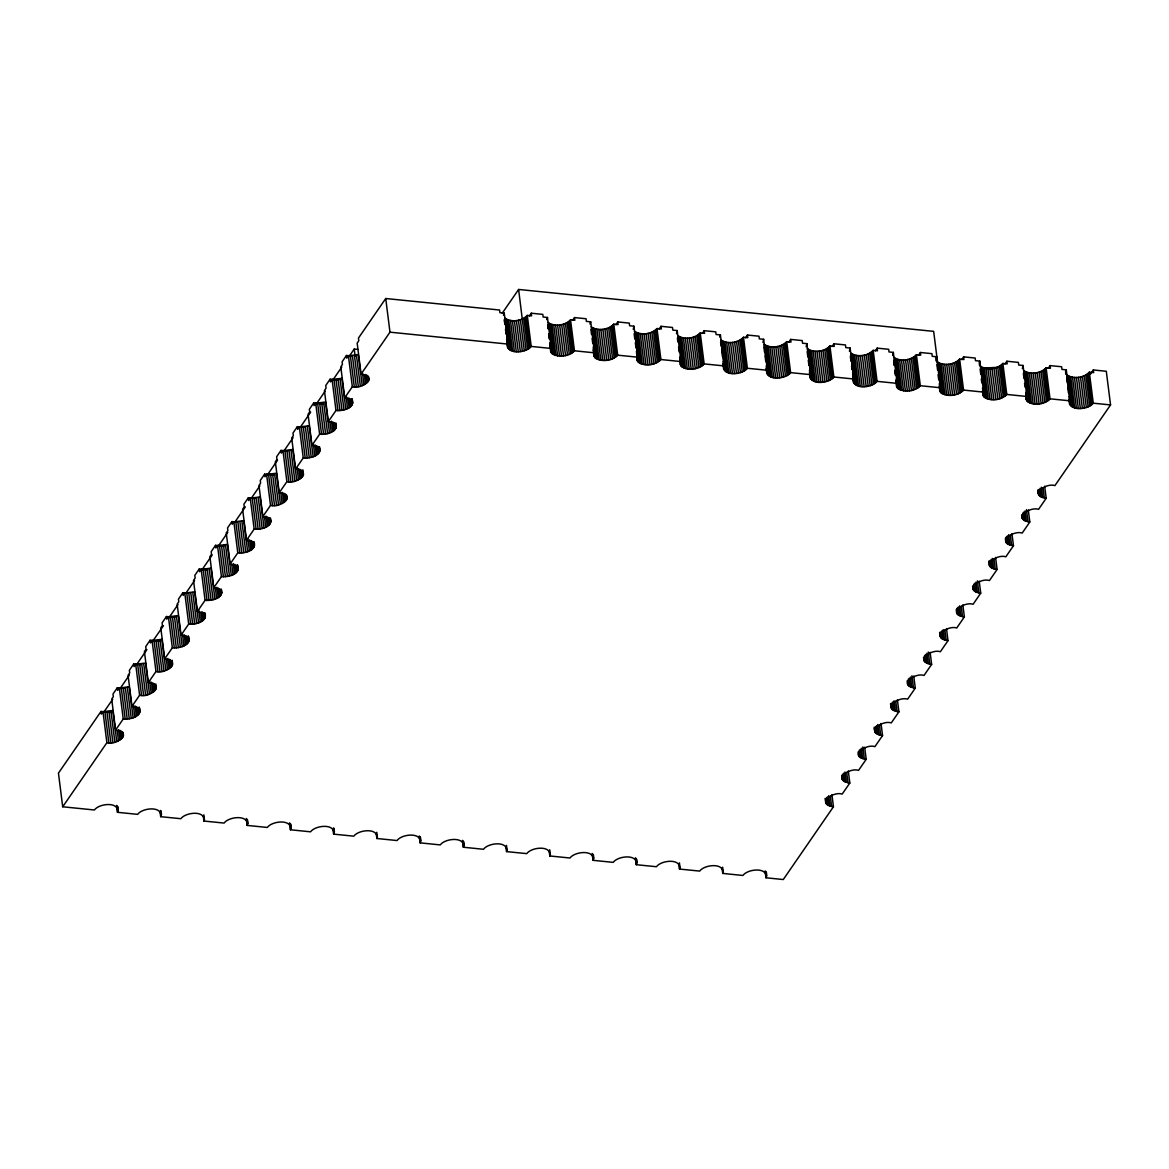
<?xml version="1.0" encoding="UTF-8"?>
<svg xmlns="http://www.w3.org/2000/svg" width="1169" height="1169" viewBox="0 0 1169 1169"><rect width="100%" height="100%" fill="white"/><g stroke="black" fill="none" stroke-linecap="round" stroke-linejoin="round"><path stroke-width="1.5" d="M831.933 794.701L833.453 806.756L783.274 879.541L765.973 877.787C768.018 866.784 747.605 868.83 742.914 875.464L722.749 873.418C724.78 862.415 704.381 864.461 699.69 871.095L679.51 869.064C681.542 858.061 661.143 860.106 656.452 866.726L636.272 864.695C638.303 853.691 617.904 855.737 613.214 862.371L593.048 860.326C595.079 849.322 574.68 851.368 569.99 858.002L549.81 855.971C551.841 844.968 531.442 847.014 526.751 853.633L506.572 851.602C508.603 840.599 488.204 842.644 483.513 849.279L463.333 847.233C465.379 836.23 444.965 838.275 440.275 844.909L420.109 842.864C422.141 831.86 401.741 833.906 397.051 840.54L376.871 838.509C378.902 827.506 358.503 829.552 353.812 836.171L333.633 834.14C335.664 823.137 315.265 825.182 310.574 831.817L290.409 829.771C292.44 818.768 272.041 820.813 267.35 827.447L247.17 825.416C249.202 814.398 228.803 816.444 224.112 823.078L203.932 821.047C205.963 810.044 185.564 812.09 180.874 818.709L160.694 816.678C162.739 805.675 142.326 807.721 137.635 814.355L117.47 812.309C119.501 801.306 99.102 803.351 94.411 809.985L62.702 806.785L106.89 742.71C116.199 745.866 133.398 732.583 115.614 730.055L111.698 699.047L113.335 696.68L112.998 694.035L117.353 687.708L124.089 688.38M115.614 730.055L123.242 718.979C129.905 719.724 142.472 716.933 139.491 707.727M139.929 711.176L136.934 707.64L131.98 706.324L139.608 695.248C148.916 698.404 166.13 685.122 148.346 682.594L144.415 651.586L146.052 649.219L145.73 646.574L150.085 640.247L160.182 641.255M148.346 682.594L155.974 671.517C165.282 674.674 182.496 661.391 164.697 658.863L160.781 627.855L162.418 625.488L162.082 622.843L166.451 616.516L174.853 617.364M164.697 658.863L172.34 647.787C179.003 648.532 191.555 645.741 188.574 636.55M189.013 639.984L186.032 636.447L181.063 635.132L188.706 624.056C195.369 624.801 207.921 622.01 204.94 612.819M205.379 616.253L202.398 612.717L197.429 611.402L205.072 600.325C211.735 601.085 224.287 598.28 221.306 589.088M221.745 592.522L218.749 588.986L213.795 587.671L221.438 576.595C228.087 577.354 240.653 574.549 237.672 565.358M238.111 568.792L236.313 566.001L230.161 563.94L237.789 552.864C244.453 553.624 257.019 550.818 254.038 541.627M254.477 545.061L251.481 541.525L246.527 540.21L254.155 529.133C260.819 529.893 273.385 527.087 270.404 517.896M270.828 521.33L269.045 518.539L262.893 516.479L270.521 505.403C279.829 508.559 297.043 495.276 279.245 492.748L275.329 461.755L276.965 459.373L276.629 456.728L280.998 450.401L287.72 451.073M279.245 492.748L286.887 481.672C296.195 484.828 313.394 471.545 295.611 469.017L291.695 438.024L293.331 435.642L292.995 432.998L297.364 426.67L304.086 427.343M295.611 469.017L303.253 457.941C309.917 458.701 322.469 455.895 319.488 446.704M319.926 450.138L316.945 446.602L311.977 445.287L319.619 434.225C326.283 434.97 338.835 432.165 335.854 422.973M336.292 426.407L333.297 422.886L328.343 421.556L335.985 410.494C342.634 411.24 355.201 408.434 352.22 399.243M352.658 402.677L350.861 399.886L344.709 397.825L352.337 386.764C361.659 389.905 378.858 376.637 361.075 374.095L357.159 343.101L358.795 340.72L358.459 338.075L385.726 298.519L499.572 310.019L499.908 312.664L504.234 313.102L508.15 344.11C506.119 355.113 526.518 353.067 531.208 346.433L527.292 315.425L531.617 315.864L531.281 313.219L542.811 314.388L543.147 317.033L547.472 317.471L551.9 353.506C558.577 357.948 568.967 356.603 574.447 350.802L570.53 319.795L574.856 320.233L574.52 317.588L586.049 318.742L586.385 321.402L590.71 321.84L595.138 357.875C601.801 362.317 612.205 360.973 617.685 355.171L613.769 324.164L618.08 324.602L617.758 321.943L629.287 323.112L629.609 325.756L633.934 326.195L638.362 362.229C645.04 366.671 655.429 365.342 660.909 359.526L656.993 328.533L661.318 328.971L660.982 326.312L672.511 327.481L672.847 330.126L677.172 330.564L681.6 366.598C688.278 371.041 698.667 369.696 704.147 363.895L700.231 332.887L704.556 333.326L704.22 330.681L715.749 331.85L716.086 334.495L720.411 334.933L724.327 365.941C722.296 376.944 742.695 374.898 747.386 368.264L743.469 337.257L747.795 337.695L747.459 335.05L758.988 336.204L759.324 338.864L763.635 339.288L767.565 370.295C765.52 381.299 785.933 379.253 790.624 372.633L786.693 341.626L791.018 342.064L790.682 339.405L802.212 340.574L802.548 343.218L806.873 343.657L810.789 374.664C808.758 385.668 829.157 383.622 833.848 376.988L829.932 345.995L834.257 346.419L833.921 343.774L845.45 344.943L845.786 347.588L850.111 348.026L854.028 379.034C851.996 390.037 872.395 387.991 877.086 381.357L873.17 350.349L877.495 350.788L877.159 348.143L888.688 349.297L889.024 351.957L893.35 352.395L897.777 388.429C904.441 392.872 914.845 391.527 920.324 385.726L916.408 354.718L920.719 355.157L920.398 352.497L931.927 353.666L932.248 356.326L936.574 356.75L941.001 392.784C947.679 397.226 958.069 395.896 963.548 390.081L959.632 359.088L963.957 359.526L963.621 356.866L975.151 358.035L975.487 360.68L979.812 361.119L984.24 397.153C990.917 401.595 1001.307 400.251 1006.787 394.45L1002.87 363.442L1007.196 363.88L1006.86 361.236L1018.389 362.405L1018.725 365.049L1023.05 365.488L1027.478 401.522C1034.141 405.964 1044.545 404.62 1050.025 398.819L1046.109 367.811L1050.434 368.25L1050.098 365.605L1061.627 366.759L1061.963 369.419L1066.274 369.857L1070.205 400.85C1068.159 411.853 1088.573 409.808 1093.263 403.188L1089.333 372.18L1093.658 372.619L1093.322 369.959L1106.298 371.274L1110.55 404.927L1054.906 485.617C1045.597 482.461 1028.399 495.744 1046.182 498.272L1044.662 486.216M881.017 723.509L882.551 735.579C864.753 733.036 881.967 719.768 891.275 722.91L898.917 711.848L897.383 699.778M898.917 711.848C881.119 709.305 898.333 696.037 907.641 699.179L915.269 688.117L913.749 676.047M503.444 315.221L504.234 313.102M546.683 319.59L547.472 317.471M531.208 346.433L551.388 348.479L550.701 351.621L551.9 353.506M589.907 323.959L590.71 321.84M719.622 337.052L720.411 334.933M877.086 381.357L897.266 383.388L896.579 386.544L897.777 388.429M936.574 356.75L936.325 360.885M979.812 361.119L979.564 365.254M1065.485 371.961L1066.274 369.857M633.934 326.195L633.247 329.351M677.172 330.564L676.486 333.72M763.635 339.288L762.948 342.444M806.873 343.657L806.186 346.813M850.111 348.026L849.425 351.182M893.35 352.395L892.663 355.537M1023.05 365.488L1022.364 368.644M111.084 712.447L101.002 711.439L58.45 773.133L62.702 806.785M140.455 664.65L133.719 663.977L129.364 670.305L129.701 672.949L128.064 675.317L131.98 706.324M187.858 593.282L182.817 592.785L178.448 599.112L178.784 601.757L177.147 604.125L181.063 635.132M207.585 569.902L199.183 569.055L194.814 575.382L195.15 578.027L193.513 580.394L197.429 611.402M223.951 546.171L215.549 545.324L211.18 551.651L211.516 554.296L209.879 556.663L213.795 587.671M235.276 521.929L231.9 521.593L227.546 527.92L227.882 530.565L226.245 532.932L230.161 563.94M255.003 498.535L248.266 497.862L243.912 504.19L244.248 506.835L242.611 509.216L246.527 540.21M274.73 475.14L264.632 474.132L260.278 480.459L260.599 483.104L258.963 485.486L262.893 516.479M323.813 403.948L313.73 402.94L309.361 409.267L309.697 411.912L308.061 414.294L311.977 445.287M338.499 380.057L330.096 379.209L325.727 385.536L326.063 388.181L324.427 390.563L328.343 421.556M351.504 355.99L346.448 355.478L342.093 361.805L342.429 364.45L340.793 366.832L344.709 397.825M116.768 741.526L112.852 710.518L102.974 711.702L101.338 714.084L101.002 711.439M133.134 717.795L129.218 686.788L119.326 687.971L117.689 690.353L117.353 687.708M149.5 694.065L145.584 663.057L135.692 664.255L134.055 666.622L133.719 663.977M165.866 670.334L161.95 639.326L152.058 640.524L150.421 642.892L150.085 640.247M182.232 646.603L178.316 615.595L168.424 616.794L166.787 619.161L166.451 616.516M198.598 622.872L194.682 591.865L184.79 593.063L183.153 595.43L182.817 592.785M214.964 599.142L211.048 568.134L201.156 569.332L199.519 571.699L199.183 569.055M231.316 575.411L227.4 544.403L217.522 545.602L215.885 547.969L215.549 545.324M247.682 551.68L243.766 520.673L233.873 521.871L232.236 524.238L231.9 521.593M264.048 527.95L260.132 496.957L250.239 498.14L248.602 500.507L248.266 497.862M280.414 504.219L276.498 473.226L266.605 474.409L264.968 476.777L264.632 474.132M296.78 480.488L292.864 449.495L282.971 450.679L281.334 453.046L280.998 450.401M313.146 456.758L309.23 425.764L299.337 426.948L297.7 429.315L297.364 426.67M329.512 433.027L325.596 402.034L315.703 403.217L314.066 405.585L313.73 402.94M345.863 409.296L341.947 378.303L332.069 379.487L330.432 381.854L330.096 379.209M362.229 385.565L358.313 354.572L348.42 355.756L346.784 358.123L346.448 355.478M104.406 711.293L112.706 699.267M119.954 688.746L129.291 675.214M136.539 664.693L146.914 649.672M153.124 640.641L163.499 625.62M168.687 618.094L178.009 604.563M186.309 592.537L194.595 580.511M201.857 569.99L212.217 554.954M218.442 545.938L227.765 532.406M235.027 521.885L245.388 506.849M251.613 497.833L259.898 485.807M267.16 475.286L277.521 460.25M283.746 451.234L293.068 437.703M300.331 427.182L310.691 412.146M315.878 404.635L325.201 391.104M332.464 380.583L341.801 367.051M349.049 356.53L354.236 349.02L357.831 349.385M361.075 374.095L389.978 332.171L385.726 298.519M502.246 313.19L518.612 289.459L933.666 331.368L937.757 363.807M529.382 315.981L531.281 313.219M572.605 320.35L574.52 317.588M615.844 324.719L617.758 321.943M659.082 329.088L660.982 326.312M702.306 333.443L704.22 330.681M745.544 337.812L747.459 335.05M788.783 342.181L790.682 339.405M832.021 346.55L833.921 343.774M875.245 350.905L877.159 348.143M918.483 355.274L920.398 352.497M961.722 359.643L963.621 356.866M1004.945 363.997L1006.86 361.236M1048.184 368.367L1050.098 365.605M1090.458 374.124L1093.322 369.959M848.299 770.97L849.819 783.04L842.177 794.102C832.869 790.96 815.67 804.228 833.453 806.756M864.665 747.239L866.185 759.309L858.543 770.371C849.235 767.229 832.036 780.497 849.819 783.04M882.551 735.579L874.909 746.64C865.601 743.499 848.402 756.767 866.185 759.309M930.115 652.317L931.635 664.387L924.007 675.448C914.699 672.307 897.485 685.589 915.269 688.117M946.481 628.601L948.001 640.656L940.358 651.732C931.05 648.576 913.851 661.859 931.635 664.387M962.847 604.87L964.367 616.925L956.724 628.001C947.416 624.845 930.217 638.128 948.001 640.656M979.213 581.139L980.733 593.194L973.09 604.271C963.782 601.114 946.583 614.397 964.367 616.925M995.564 557.408L997.099 569.464L989.456 580.54C980.148 577.384 962.949 590.666 980.733 593.194M1011.93 533.678L1013.465 545.733L1005.822 556.809C996.514 553.653 979.301 566.936 997.099 569.464M1028.296 509.947L1029.816 522.002L1022.188 533.079C1012.88 529.922 995.667 543.205 1013.465 545.733M1046.182 498.272L1038.554 509.348C1029.246 506.192 1012.033 519.474 1029.816 522.002M508.661 349.136L504.745 318.129C511.423 322.571 521.812 321.241 527.292 315.425M547.983 322.498C554.661 326.94 565.051 325.596 570.53 319.795M591.222 326.867C597.885 331.309 608.289 329.965 613.769 324.164M634.446 331.236C641.123 335.678 651.513 334.334 656.993 328.533M677.684 335.591C684.362 340.033 694.751 338.689 700.231 332.887M724.838 370.968L720.922 339.96C727.586 344.402 737.99 343.058 743.469 337.257M768.062 375.337L764.146 344.329C770.824 348.771 781.228 347.427 786.693 341.626M811.301 379.691L807.384 348.698C814.062 353.14 824.452 351.796 829.932 345.995M854.539 384.06L850.623 353.053C857.301 357.495 867.69 356.15 873.17 350.349M893.861 357.422C900.525 361.864 910.929 360.52 916.408 354.718M937.085 361.791C943.763 366.233 954.152 364.889 959.632 359.088M980.323 366.145C987.001 370.588 997.391 369.258 1002.87 363.442M1023.562 370.515C1030.225 374.957 1040.629 373.612 1046.109 367.811M1070.702 405.891L1066.786 374.884C1073.463 379.326 1083.868 377.982 1089.333 372.18M982.369 368.133L999.451 367.227M389.978 332.171L508.15 344.11M574.447 350.802L594.626 352.833L593.823 354.952L595.138 357.875M617.685 355.171L637.85 357.203L637.163 360.359L638.362 362.229M660.909 359.526L681.089 361.572L680.402 364.728L681.6 366.598M704.147 363.895L724.327 365.941M747.386 368.264L767.565 370.295M790.624 372.633L810.789 374.664M833.848 376.988L854.028 379.034M920.324 385.726L940.49 387.757L939.803 390.914L941.001 392.784M963.548 390.081L983.728 392.126L983.041 395.283L984.24 397.153M1006.787 394.45L1026.966 396.496L1026.28 399.637L1027.478 401.522M1050.025 398.819L1070.205 400.85M1093.263 403.188L1110.55 404.927M1065.587 372.999L1066.026 373.978M1088.471 373.203L1092.387 404.211M1087.302 374.168L1091.218 405.175M1085.869 375.044L1089.786 406.052M1084.233 375.819L1088.149 406.827M1082.406 376.462L1086.322 407.47M1080.463 376.944L1084.379 407.952M1078.446 377.28L1082.362 408.288M1076.415 377.441L1080.331 408.434M1074.413 377.412L1078.329 408.419M1072.514 377.222L1076.43 408.229M1070.746 376.856L1074.662 407.864M1069.182 376.345L1073.098 407.353M1067.852 375.673L1071.768 406.68M1065.719 370.909L1066.157 374.358M1066.683 379.151L1067.239 382.964M1067.779 387.757L1068.422 392.93M1068.977 396.744L1069.942 404.985M1068.977 399.52L1069.503 404.006M1045.232 368.834L1049.148 399.842M1044.063 369.799L1047.979 400.806M1042.646 370.69L1046.562 401.683M1040.995 371.45L1044.911 402.457M1039.168 372.093L1043.084 403.1M1037.224 372.59L1041.141 403.583M1035.208 372.911L1039.124 403.919M1033.177 373.072L1037.093 404.079M1031.175 373.057L1035.091 404.05M1029.275 372.853L1033.191 403.86M1043.04 487.648L1044.341 497.994M1027.522 372.502L1031.438 403.51M1041.374 487.21L1042.675 497.541M1025.944 371.976L1029.86 402.984M1040.132 488.335L1041.228 496.957M1024.614 371.304L1028.53 402.311M1039.153 489.329L1040.03 496.226M1038.452 490.206L1039.109 495.364M1023.357 373.437L1024.015 378.595M1024.541 383.403L1025.096 387.217M1025.754 392.375L1026.718 400.616M1038.072 490.98L1038.51 494.429M1025.739 395.166L1026.28 399.637M1037.809 489.972L1038.233 493.42M1026.455 509.669L1027.989 521.725M1025.008 510.941L1026.309 521.272M1023.766 512.066L1024.862 520.687M1022.787 513.059L1023.664 519.957M1022.305 515.661L1022.743 519.094M1021.706 514.711L1022.144 518.159M1001.994 364.48L1005.91 395.473M1000.825 365.444L1004.741 396.437M999.407 366.321L1003.323 397.328M997.756 367.095L1001.672 398.088M995.944 367.724L999.86 398.731M994.001 368.22L997.917 399.228M991.984 368.542L995.9 399.55M989.938 368.703L993.855 399.71M1010.308 535.11L1011.623 545.455M987.951 368.688L991.867 399.696M1008.642 534.671L1009.958 545.002M1007.415 535.797L1008.496 544.418M986.037 368.498L989.953 399.506M1006.421 536.79L1007.298 543.673M984.283 368.133L988.2 399.14M1005.735 537.667L1006.377 542.825M1005.355 538.441L1005.778 541.89M982.72 367.607L986.636 398.614M981.39 366.949L985.306 397.957M979.257 362.171L979.68 365.619M980.119 369.068L980.776 374.241M981.302 379.034L981.858 382.847M982.515 388.02L983.48 396.262M982.501 390.797L983.041 395.283M993.957 558.84L995.257 569.186M992.276 558.402L993.592 568.733M991.049 559.527L992.13 568.149M990.055 560.521L990.932 567.403M989.369 561.398L990.026 566.556M988.711 561.164L989.412 565.621M958.755 360.11L962.671 391.118M957.601 361.075L961.517 392.083M956.169 361.952L960.085 392.959M954.532 362.726L958.448 393.734M952.706 363.369L956.622 394.362M950.762 363.851L954.678 394.859M977.372 580.861L978.891 592.917M948.746 364.187L952.662 395.18M975.91 582.133L977.226 592.464M974.683 583.258L975.764 591.879M946.715 364.333L950.631 395.341M973.704 584.252L974.566 591.134M973.222 586.853L973.66 590.287M944.713 364.319L948.629 395.327M972.623 585.903L973.061 589.351M942.813 364.129L946.729 395.137M941.045 363.764L944.961 394.771M939.481 363.252L943.398 394.245M938.152 362.58L942.068 393.588M936.018 357.816L936.457 361.25M936.895 364.699L937.538 369.872M938.064 374.664L938.722 379.837M939.277 383.651L940.241 391.893M939.262 386.428L939.803 390.914M961.225 606.302L962.525 616.647M959.559 605.863L960.86 616.195M958.317 606.989L959.398 615.61M957.338 607.982L958.2 614.865M956.637 608.859L957.294 614.017M956.257 609.633L956.695 613.082M915.532 355.741L919.448 386.749M914.363 356.706L918.279 387.713M912.931 357.582L916.847 388.59M911.294 358.357L915.21 389.365M944.859 630.033L946.159 640.378M909.467 359L913.384 390.008M943.193 629.594L944.494 639.925M907.524 359.482L911.44 390.49M941.951 630.719L943.047 639.341M940.972 631.713L941.834 638.595M940.271 632.59L940.928 637.748M905.507 359.818L909.424 390.826M939.613 632.356L940.329 636.813M903.476 359.979L907.392 390.972M901.474 359.95L905.39 390.957M899.575 359.76L903.491 390.767M897.807 359.409L901.723 390.402M896.243 358.883L900.159 389.891M894.913 358.211L898.829 389.219M893.657 360.344L894.3 365.502M894.957 370.675L895.396 374.124M896.053 379.282L896.696 384.455M893.744 361.689L894.183 365.137M894.84 370.295L895.483 375.468M896.141 380.641L897.018 387.523M896.038 382.073L896.579 386.544M928.274 652.039L929.793 664.109M926.827 653.325L928.128 663.656M925.585 654.45L926.681 663.071M924.606 655.444L925.483 662.326M924.124 658.045L924.562 661.479M923.525 657.095L923.963 660.543M872.293 351.372L876.209 382.38M871.124 352.351L875.04 383.344M911.908 675.77L913.442 687.84M869.707 353.228L873.623 384.236M910.461 677.056L911.762 687.387M868.056 353.988L871.972 384.996M909.219 678.181L910.315 686.788M908.24 679.174L909.117 686.057M907.758 681.761L908.196 685.209M866.244 354.631L870.16 385.638M907.159 680.826L907.597 684.274M864.286 355.128L868.202 386.121M862.269 355.449L866.185 386.457M860.238 355.61L864.154 386.618M858.236 355.595L862.152 386.603M856.336 355.405L860.252 386.398M854.583 355.04L858.499 386.048M853.019 354.514L856.935 385.522M895.761 701.225L897.076 711.57M851.675 353.856L855.591 384.849M850.418 355.975L851.076 361.133M851.719 366.306L852.157 369.755M852.815 374.913L853.472 380.086M894.095 700.786L895.41 711.117M850.521 357.319L850.944 360.768M851.602 365.941L852.04 369.375M852.683 374.548L853.779 383.154M852.683 377.017L853.341 382.175M892.868 701.911L893.949 710.518M891.874 702.905L892.751 709.788M891.187 703.782L891.83 708.94M890.807 704.556L891.231 708.005M890.53 703.548L890.968 706.997M879.409 724.955L880.71 735.301M877.729 724.517L879.044 734.848M829.055 347.018L832.971 378.011M876.502 725.642L877.583 734.249M827.886 347.982L831.817 378.99M875.508 726.636L876.385 733.518M874.821 727.513L875.479 732.671M826.468 348.859L830.385 379.867M874.441 728.287L874.865 731.736M874.164 727.279L874.602 730.727M824.817 349.633L828.733 380.626M823.005 350.262L826.921 381.269M821.062 350.758L824.978 381.766M819.045 351.08L822.961 382.088M816.999 351.241L820.916 382.248M815.012 351.226L818.928 382.234M813.098 351.036L817.014 382.044M862.824 746.962L864.344 759.032M811.344 350.671L815.261 381.678M861.363 748.248L862.678 758.579M809.781 350.145L813.697 381.152M860.136 749.373L861.217 757.98M808.451 349.487L812.367 380.495M859.157 750.366L860.019 757.249M858.674 752.953L859.113 756.401M858.075 752.018L858.514 755.466M807.18 351.606L807.837 356.779M808.276 360.213L808.933 365.386M809.459 370.178L810.541 378.8M809.459 372.648L810.102 377.821M846.677 772.417L847.978 782.748M845.012 771.978L846.312 782.309M843.77 773.104L844.851 781.71M842.791 774.097L843.653 780.98M842.089 774.974L842.747 780.132M841.709 775.748L842.148 779.197M785.831 342.649L789.747 373.656M784.662 343.613L788.578 374.621M783.23 344.49L787.146 375.497M781.593 345.264L785.51 376.272M779.767 345.907L783.683 376.9M777.823 346.389L781.74 377.397M775.807 346.725L779.723 377.733M773.776 346.886L777.692 377.879M830.311 796.147L831.612 806.478M828.646 795.709L829.946 806.04M771.774 346.857L775.69 377.865M827.404 796.834L828.5 805.441M769.874 346.667L773.79 377.675M826.425 797.828L827.287 804.71M825.723 798.705L826.381 803.863M768.106 346.302L772.022 377.309M825.066 798.471L825.782 802.928M766.543 345.79L770.459 376.798M765.213 345.118L769.129 376.126M763.956 347.237L764.482 352.044M765.037 355.858L765.695 361.016M766.221 365.824L767.302 374.431M766.338 368.966L766.762 372.414M766.221 368.279L766.864 373.452M742.593 338.279L746.509 369.287M741.424 339.244L745.34 370.252M740.006 340.135L743.922 371.128M738.355 340.895L742.271 371.903M736.528 341.538L740.445 372.546M734.585 342.035L738.501 373.028M732.568 342.356L736.485 373.364M730.537 342.517L734.453 373.525M728.535 342.502L732.452 373.495M726.636 342.298L730.552 373.306M724.882 341.947L728.798 372.94M723.304 341.421L727.22 372.429M721.974 340.749L725.891 371.757M720.601 342.502L721.156 346.316M721.799 351.489L722.457 356.662M722.983 361.455L724.079 370.062M722.983 363.924L723.64 369.083M699.354 333.925L703.27 364.918M766.338 872.235L766.776 875.669M698.185 334.889L702.101 365.882M765.885 871.563L766.543 876.735M765.111 870.905L765.973 877.787M696.768 335.766L700.684 366.774M695.117 336.54L699.033 367.534M693.305 337.169L697.221 368.177M691.361 337.666L695.277 368.673M689.345 337.987L693.261 368.995M687.299 338.148L691.215 369.156M685.312 338.133L689.228 369.141M683.397 337.943L687.314 368.936M681.644 337.578L685.56 368.586M680.08 337.052L683.997 368.06M678.751 336.394L682.667 367.387M677.362 338.148L677.918 341.962M678.575 347.12L679.101 351.927M679.759 357.086L680.84 365.707M679.744 359.555L680.402 364.728M656.116 329.556L660.032 360.563M654.961 330.52L658.878 361.528M722.647 867.193L723.304 872.366M722.091 868.26L722.749 873.418M653.529 331.397L657.446 362.405M651.893 332.171L655.809 363.179M650.066 332.814L653.982 363.807M648.123 333.297L652.039 364.304M646.106 333.633L650.022 364.626M644.075 333.779L647.991 364.786M642.073 333.764L645.989 364.772M640.174 333.574L644.09 364.582M638.406 333.209L642.322 364.217M636.842 332.697L640.758 363.691M635.512 332.025L639.428 363.033M634.124 333.779L634.782 338.937M635.337 342.765L635.994 347.924M636.418 351.372L637.602 361.338M636.74 356.91L637.163 360.359M612.892 325.187L616.808 356.194M611.723 326.151L615.639 357.159M679.423 862.839L680.066 867.997M678.853 863.891L679.51 869.064M610.291 327.028L614.207 358.035M608.654 327.802L612.571 358.81M606.828 328.445L610.744 359.453M604.884 328.927L608.801 359.935M602.868 329.263L606.784 360.271M600.837 329.424L604.753 360.417M598.835 329.395L602.751 360.403M596.935 329.205L600.851 360.213M595.167 328.854L599.083 359.847M593.604 328.328L597.52 359.336M592.274 327.656L596.19 358.664M590.886 329.41L591.543 334.582M592.098 338.396L592.756 343.554M593.194 347.003L594.378 356.969M593.18 349.794L593.94 355.99M569.654 320.817L573.57 351.825M636.637 859.127L637.061 862.576M568.485 321.782L572.401 352.79M636.184 858.47L636.842 863.643M635.41 857.812L636.272 864.695M567.067 322.673L570.983 353.666M565.416 323.433L569.332 354.441M563.604 324.076L567.52 355.084M561.646 324.573L565.562 355.566M559.63 324.894L563.546 355.902M557.598 325.055L561.515 356.063M555.596 325.04L559.527 356.034M553.697 324.85L557.613 355.844M551.943 324.485L555.859 355.493M550.38 323.959L554.296 354.967M549.035 323.302L552.952 354.295M547.779 325.42L548.217 328.854M548.875 334.027L549.518 339.2M549.956 342.649L550.833 349.531M547.662 325.04L548.086 328.489M548.743 333.662L549.401 338.82M550.044 343.993L551.14 352.6M549.941 345.425L550.701 351.621M526.415 316.463L530.331 347.456M593.399 854.773L593.837 858.207M525.246 317.427L529.177 348.435M592.946 854.101L593.604 859.273M592.172 853.443L593.048 860.326M523.829 318.304L527.745 349.312M518.612 289.459L526.094 350.072M520.366 319.707L524.282 350.715M518.422 320.204L522.338 351.211M516.406 320.525L520.322 351.533M514.36 320.686L518.276 351.694M512.373 320.671L516.289 351.679M510.458 320.481L514.375 351.489M508.705 320.116L512.621 351.124M507.141 319.59L511.058 350.598M505.812 318.932L509.728 349.94M504.321 319.327L504.979 324.5M505.636 329.658L506.075 333.107M506.718 338.279L507.594 345.162M504.423 320.686L504.862 324.12M505.505 329.293L506.162 334.466M506.82 339.624L507.901 348.245M506.703 341.056L507.463 347.266M549.722 849.746L550.365 854.904M549.152 850.798L549.81 855.971M506.484 845.377L507.127 850.55M505.914 846.429L506.572 851.602M463.698 841.665L464.137 845.114M463.245 841.008L463.903 846.181M462.471 840.35L463.333 847.233M368.513 376.564L368.951 379.998M367.899 375.892L368.556 381.065M366.964 375.22L367.84 382.117M365.722 374.504L366.818 383.111M364.421 375.424L365.517 384.031M362.448 372.809L363.968 384.864M420.46 837.311L420.898 840.745M420.007 836.639L420.665 841.812M419.233 835.981L420.109 842.864M356.428 355.128L360.344 386.135M354.236 349.02L355.142 356.224M354.441 355.551L358.357 386.544M352.41 355.785L356.326 386.793M350.379 355.858L354.295 386.866M348.42 355.756L352.337 386.764M351.942 398.571L352.585 403.729M351.533 399.623L352.19 404.795M350.598 398.95L351.474 405.848M349.356 398.234L350.452 406.841M347.836 397.431L349.151 407.762M346.082 396.539L347.602 408.595M340.062 378.858L343.978 409.866M338.075 379.267L341.991 410.275M336.044 379.516L339.96 410.524M334.013 379.589L337.943 410.597M332.069 379.487L335.985 410.494M335.795 424.026L336.234 427.459M335.182 423.353L335.824 428.526M334.232 422.681L335.108 429.578M332.99 421.965L334.086 430.572M331.485 421.161L332.785 431.493M329.936 421.994L331.251 432.325M323.696 402.589L327.612 433.597M376.783 832.284L377.426 837.442M321.709 402.998L325.625 434.006M376.213 833.336L376.871 838.509M319.678 403.247L323.594 434.254M317.661 403.32L321.577 434.327M315.703 403.217L319.619 434.225M319.429 447.756L319.868 451.19M318.816 447.084L319.458 452.257M317.88 446.412L318.742 453.309M316.638 445.696L317.72 454.303M315.119 444.892L316.419 455.223M313.35 444.001L314.885 456.056M307.33 426.32L311.246 457.327M305.343 426.729L309.259 457.737M303.312 426.977L307.228 457.985M301.295 427.05L305.211 458.058M299.337 426.948L303.253 457.941M302.844 469.763L303.502 474.921M302.45 470.815L303.107 475.988M301.514 470.143L302.376 477.04M300.272 469.427L301.354 478.033M298.753 468.623L300.053 478.954M296.999 467.732L298.519 479.787M290.979 450.05L294.895 481.058M288.977 450.46L292.908 481.467M286.946 450.708L290.862 481.716M333.998 828.573L334.422 832.021M333.545 827.915L334.202 833.088M332.99 828.967L333.633 834.14M284.929 450.781L288.845 481.789M282.971 450.679L286.887 481.672M286.697 495.218L287.136 498.652M286.084 494.545L286.741 499.718M285.148 493.873L286.01 500.77M283.906 493.157L284.988 501.764M282.387 492.354L283.687 502.685M280.852 493.186L282.153 503.518M274.613 473.781L278.529 504.789M272.625 474.19L276.542 505.198M270.58 474.439L274.51 505.446M268.563 474.512L272.479 505.519M266.605 474.409L270.521 505.403M270.331 518.948L270.77 522.382M269.718 518.276L270.375 523.449M268.782 517.604L269.659 524.501M267.54 516.888L268.622 525.495M266.021 516.084L267.321 526.415M264.486 516.917L265.787 527.248M258.247 497.512L262.163 528.52M256.259 497.921L260.176 528.929M254.228 498.169L258.144 529.177M252.197 498.242L256.113 529.25M250.239 498.14L254.155 529.133M290.76 824.218L291.198 827.652M290.307 823.546L290.964 828.719M289.532 822.888L290.409 829.771M253.965 542.679L254.404 546.113M253.352 542.007L254.009 547.18M252.416 541.335L253.293 548.217M251.174 540.619L252.27 549.225M249.655 539.815L250.97 550.146M247.901 538.924L249.421 550.979M241.881 521.242L245.797 552.25M239.893 521.652L243.81 552.659M237.862 521.9L241.778 552.908M235.831 521.973L239.747 552.981M233.873 521.871L237.789 552.864M237.395 564.685L238.038 569.844M236.986 565.738L237.643 570.91M236.05 565.065L236.927 571.948M234.808 564.335L235.904 572.956M233.289 563.546L234.604 573.877M231.754 564.379L233.055 574.71M225.515 544.973L229.431 575.981M223.527 545.382L227.444 576.39M221.496 545.631L225.412 576.638M219.465 545.704L223.396 576.712M217.522 545.602L221.438 576.595M221.248 590.126L221.672 593.574M220.634 589.468L221.277 594.641M219.684 588.796L220.561 595.679M218.442 588.065L219.538 596.687M247.521 819.849L247.96 823.297M247.083 819.191L247.726 824.35M246.294 818.519L247.17 825.416M216.937 587.276L218.238 597.607M215.388 588.109L216.703 598.44M209.149 568.704L213.065 599.712M207.161 569.113L211.078 600.121M205.13 569.361L209.046 600.369M203.114 569.435L207.03 600.442M201.156 569.332L205.072 600.325M204.882 613.857L205.32 617.305M204.268 613.199L204.911 618.372M203.333 612.527L204.195 619.409M202.091 611.796L203.172 620.418M200.79 612.731L201.872 621.338M198.803 610.116L200.337 622.171M192.783 592.435L196.699 623.442M190.795 592.844L194.712 623.851M188.764 593.092L192.68 624.1M186.748 593.165L190.664 624.173M184.79 593.063L188.706 624.056M188.297 635.878L188.954 641.036M187.902 636.93L188.56 642.102M186.967 636.257L187.829 643.14M185.725 635.527L186.806 644.148M184.205 634.738L185.506 645.069M182.452 633.846L183.971 645.902M203.844 814.822L204.487 819.98M203.274 815.874L203.932 821.047M176.431 616.165L180.347 647.173M174.429 616.574L178.36 647.582M172.398 616.823L176.314 647.831M170.382 616.896L174.298 647.904M168.424 616.794L172.34 647.787M172.208 660.266L172.588 664.766M171.536 660.66L172.194 665.833M170.601 659.988L171.463 666.871M169.359 659.258L170.44 667.879M167.839 658.468L169.14 668.8M166.305 659.301L167.605 669.632M160.065 639.896L163.981 670.904M158.078 640.305L161.994 671.313M156.032 640.554L159.963 671.561M154.016 640.627L157.932 671.634M152.058 640.524L155.974 671.517M155.857 683.997L156.222 688.497M155.17 684.391L155.828 689.564M154.235 683.719L155.112 690.601M152.993 682.988L154.074 691.61M151.473 682.199L152.774 692.53M149.72 681.308L151.239 693.363M143.699 663.627L147.615 694.634M161.059 811.111L161.497 814.559M160.606 810.453L161.264 815.626M141.712 664.036L145.628 695.044M160.051 811.505L160.694 816.678M139.681 664.284L143.597 695.292M137.65 664.357L141.566 695.35M135.692 664.255L139.608 695.248M139.213 707.055L139.856 712.228M138.804 708.122L139.462 713.295M137.869 707.45L138.746 714.332M136.627 706.719L137.723 715.34M135.107 705.93L136.422 716.261M133.354 705.039L134.873 717.094M127.333 687.357L131.249 718.365M125.346 687.767L129.262 718.774M123.315 688.015L127.231 719.023M121.284 688.088L125.2 719.081M119.326 687.971L123.242 718.979M123.066 732.51L123.49 735.959M122.438 731.852L123.096 737.025M121.503 731.18L122.38 738.063M120.261 730.45L121.357 739.071M118.741 729.661L120.056 739.992M117.207 730.479L118.507 740.825M110.967 711.088L114.883 742.096M108.98 711.497L112.896 742.505M106.949 711.746L110.865 742.753M117.821 806.756L118.259 810.19M117.368 806.084L118.025 811.257M104.918 711.819L108.849 742.812M116.593 805.426L117.47 812.309M102.974 711.702L106.89 742.71"/></g></svg>
